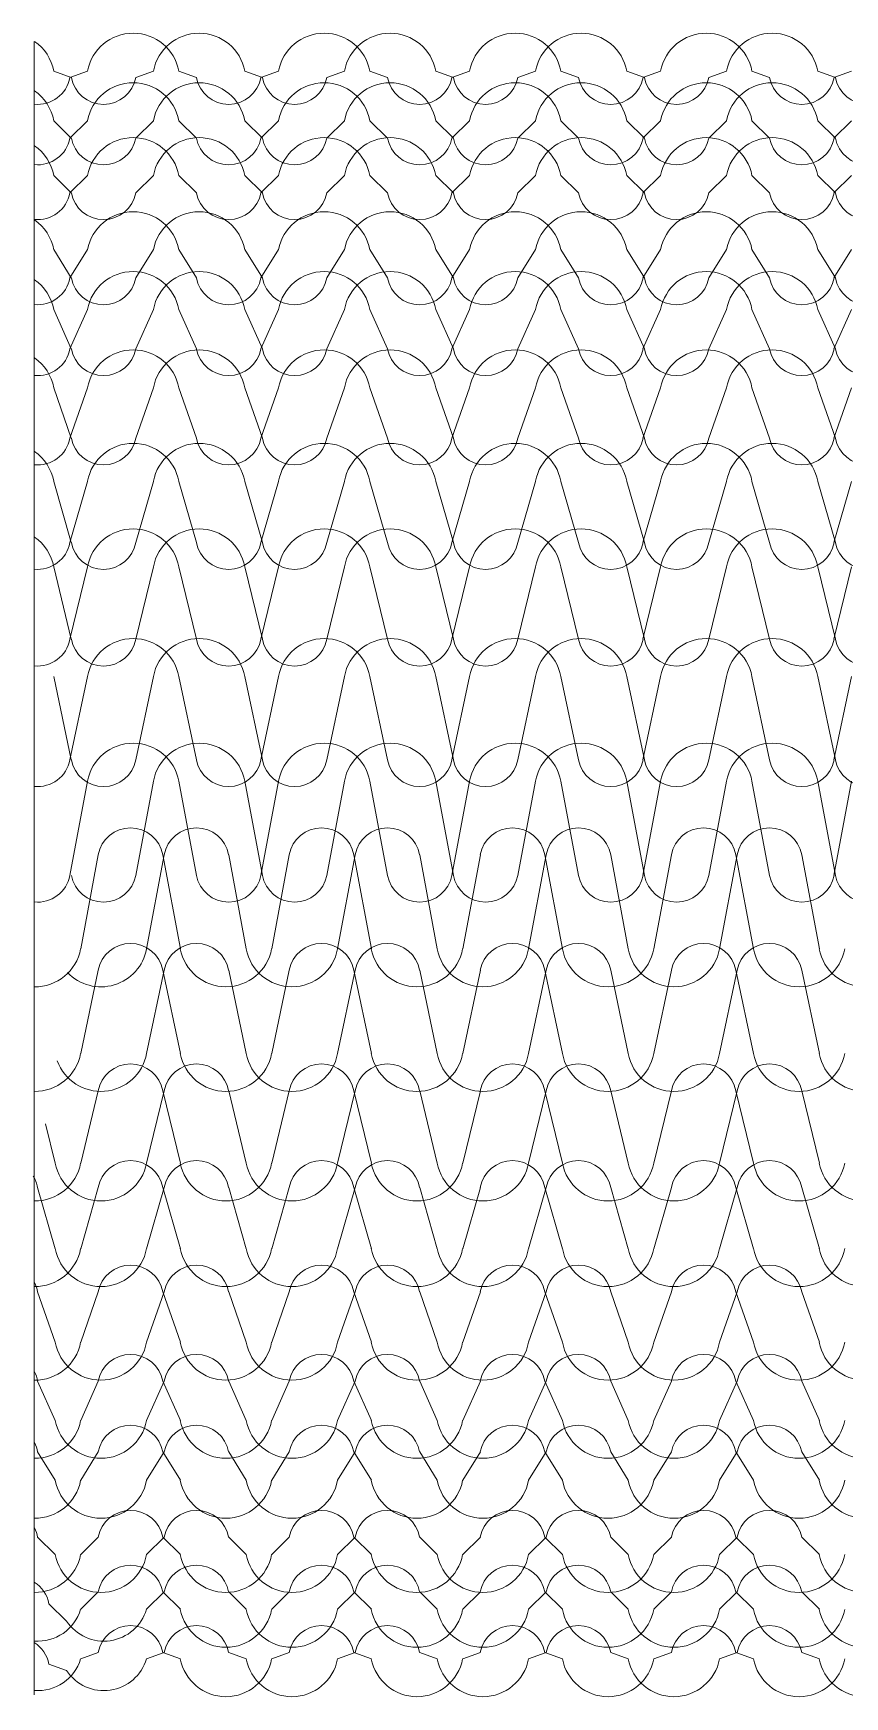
# Model space of a CAD drawing. Header units: millimetres. Extents: x 4267 to 8467, y 166 to 3136.
# Drawn here: x 7750 to 7825.5, y 990.8 to 1145.4 of the extents above; entities that cross this region are included whole.
import ezdxf

# ---------------------------------------------------------------- set-up
doc = ezdxf.new("R2010")
doc.units = ezdxf.units.MM

msp = doc.modelspace()

# ---------------------------------------------------------------- linework, layer by layer
at = {"lineweight": 5}
for p, q in [((7750.1, 1144.6), (7750.1, 990.97)), ((7751.91, 1141.83), (7753.54, 1141.24)), ((7755.05, 1141.83), (7753.41, 1141.24)), ((7761.17, 1141.83), (7759.54, 1141.24)), ((7763.54, 1141.83), (7765.18, 1141.24)), ((7769.67, 1141.83), (7771.3, 1141.24)), ((7772.81, 1141.83), (7771.17, 1141.24)), ((7778.93, 1141.83), (7777.3, 1141.24)), ((7781.3, 1141.83), (7782.94, 1141.24)), ((7787.43, 1141.83), (7789.06, 1141.24)), ((7790.57, 1141.83), (7788.93, 1141.24)), ((7796.7, 1141.83), (7795.06, 1141.24)), ((7799.06, 1141.83), (7800.7, 1141.24)), ((7805.19, 1141.83), (7806.83, 1141.24)), ((7808.33, 1141.83), (7806.69, 1141.24)), ((7814.46, 1141.83), (7812.82, 1141.24)), ((7816.82, 1141.83), (7818.46, 1141.24)), ((7822.95, 1141.83), (7824.59, 1141.24)), ((7826.09, 1141.83), (7824.45, 1141.24)), ((7751.91, 1137.23), (7753.54, 1135.62)), ((7755.05, 1137.23), (7753.41, 1135.62)), ((7761.17, 1137.23), (7759.54, 1135.62)), ((7763.54, 1137.23), (7765.18, 1135.62)), ((7769.67, 1137.23), (7771.3, 1135.62)), ((7772.81, 1137.23), (7771.17, 1135.62)), ((7778.93, 1137.23), (7777.3, 1135.62)), ((7781.3, 1137.23), (7782.94, 1135.62)), ((7787.43, 1137.23), (7789.06, 1135.62)), ((7790.57, 1137.23), (7788.93, 1135.62)), ((7796.7, 1137.23), (7795.06, 1135.62)), ((7799.06, 1137.23), (7800.7, 1135.62)), ((7805.19, 1137.23), (7806.83, 1135.62)), ((7808.33, 1137.23), (7806.69, 1135.62)), ((7814.46, 1137.23), (7812.82, 1135.62)), ((7816.82, 1137.23), (7818.46, 1135.62)), ((7822.95, 1137.23), (7824.59, 1135.62)), ((7826.09, 1137.23), (7824.45, 1135.62)), ((7751.91, 1132.14), (7753.54, 1130.53)), ((7755.05, 1132.14), (7753.41, 1130.53)), ((7761.17, 1132.14), (7759.54, 1130.53)), ((7763.54, 1132.14), (7765.18, 1130.53)), ((7769.67, 1132.14), (7771.3, 1130.53)), ((7772.81, 1132.14), (7771.17, 1130.53)), ((7778.93, 1132.14), (7777.3, 1130.53)), ((7781.3, 1132.14), (7782.94, 1130.53)), ((7787.43, 1132.14), (7789.06, 1130.53)), ((7790.57, 1132.14), (7788.93, 1130.53)), ((7796.7, 1132.14), (7795.06, 1130.53)), ((7799.06, 1132.14), (7800.7, 1130.53)), ((7805.19, 1132.14), (7806.83, 1130.53)), ((7808.33, 1132.14), (7806.69, 1130.53)), ((7814.46, 1132.14), (7812.82, 1130.53)), ((7816.82, 1132.14), (7818.46, 1130.53)), ((7822.95, 1132.14), (7824.59, 1130.53)), ((7826.09, 1132.14), (7824.45, 1130.53)), ((7751.91, 1125.25), (7753.54, 1122.62)), ((7755.05, 1125.25), (7753.41, 1122.62)), ((7761.17, 1125.25), (7759.54, 1122.62)), ((7763.54, 1125.25), (7765.18, 1122.62)), ((7769.67, 1125.25), (7771.3, 1122.62)), ((7772.81, 1125.25), (7771.17, 1122.62)), ((7778.93, 1125.25), (7777.3, 1122.62)), ((7781.3, 1125.25), (7782.94, 1122.62)), ((7787.43, 1125.25), (7789.06, 1122.62)), ((7790.57, 1125.25), (7788.93, 1122.62)), ((7796.7, 1125.25), (7795.06, 1122.62)), ((7799.06, 1125.25), (7800.7, 1122.62)), ((7805.19, 1125.25), (7806.83, 1122.62)), ((7808.33, 1125.25), (7806.69, 1122.62)), ((7814.46, 1125.25), (7812.82, 1122.62)), ((7816.82, 1125.25), (7818.46, 1122.62)), ((7822.95, 1125.25), (7824.59, 1122.62)), ((7826.09, 1125.25), (7824.45, 1122.62)), ((7751.91, 1119.68), (7753.54, 1116.03)), ((7755.05, 1119.68), (7753.41, 1116.03)), ((7761.17, 1119.68), (7759.54, 1116.03)), ((7763.54, 1119.68), (7765.18, 1116.03)), ((7769.67, 1119.68), (7771.3, 1116.03)), ((7772.81, 1119.68), (7771.17, 1116.03)), ((7778.93, 1119.68), (7777.3, 1116.03)), ((7781.3, 1119.68), (7782.94, 1116.03)), ((7787.43, 1119.68), (7789.06, 1116.03)), ((7790.57, 1119.68), (7788.93, 1116.03)), ((7796.7, 1119.68), (7795.06, 1116.03)), ((7799.06, 1119.68), (7800.7, 1116.03)), ((7805.19, 1119.68), (7806.83, 1116.03)), ((7808.33, 1119.68), (7806.69, 1116.03)), ((7814.46, 1119.68), (7812.82, 1116.03)), ((7816.82, 1119.68), (7818.46, 1116.03)), ((7822.95, 1119.68), (7824.59, 1116.03)), ((7826.09, 1119.68), (7824.45, 1116.03)), ((7751.91, 1112.41), (7753.54, 1107.74)), ((7755.05, 1112.41), (7753.41, 1107.74)), ((7761.17, 1112.41), (7759.54, 1107.74)), ((7763.54, 1112.41), (7765.18, 1107.74)), ((7769.67, 1112.41), (7771.3, 1107.74)), ((7772.81, 1112.41), (7771.17, 1107.74)), ((7778.93, 1112.41), (7777.3, 1107.74)), ((7781.3, 1112.41), (7782.94, 1107.74)), ((7787.43, 1112.41), (7789.06, 1107.74)), ((7790.57, 1112.41), (7788.93, 1107.74)), ((7796.7, 1112.41), (7795.06, 1107.74)), ((7799.06, 1112.41), (7800.7, 1107.74)), ((7805.19, 1112.41), (7806.83, 1107.74)), ((7808.33, 1112.41), (7806.69, 1107.74)), ((7814.46, 1112.41), (7812.82, 1107.74)), ((7816.82, 1112.41), (7818.46, 1107.74)), ((7822.95, 1112.41), (7824.59, 1107.74)), ((7826.09, 1112.41), (7824.45, 1107.74)), ((7751.91, 1103.72), (7753.54, 1098.03)), ((7755.05, 1103.72), (7753.41, 1098.03)), ((7761.17, 1103.72), (7759.54, 1098.03)), ((7763.54, 1103.72), (7765.18, 1098.03)), ((7769.67, 1103.72), (7771.3, 1098.03)), ((7772.81, 1103.72), (7771.17, 1098.03)), ((7778.93, 1103.72), (7777.3, 1098.03)), ((7781.3, 1103.72), (7782.94, 1098.03)), ((7787.43, 1103.72), (7789.06, 1098.03)), ((7790.57, 1103.72), (7788.93, 1098.03)), ((7796.7, 1103.72), (7795.06, 1098.03)), ((7799.06, 1103.72), (7800.7, 1098.03)), ((7805.19, 1103.72), (7806.83, 1098.03)), ((7808.33, 1103.72), (7806.69, 1098.03)), ((7814.46, 1103.72), (7812.82, 1098.03)), ((7816.82, 1103.72), (7818.46, 1098.03)), ((7822.95, 1103.72), (7824.59, 1098.03)), ((7826.09, 1103.72), (7824.45, 1098.03)), ((7751.91, 1095.77), (7753.54, 1089.05)), ((7755.05, 1095.77), (7753.41, 1089.05)), ((7761.17, 1095.77), (7759.54, 1089.05)), ((7763.54, 1095.77), (7765.18, 1089.05)), ((7769.67, 1095.77), (7771.3, 1089.05)), ((7772.81, 1095.77), (7771.17, 1089.05)), ((7778.93, 1095.77), (7777.3, 1089.05)), ((7781.3, 1095.77), (7782.94, 1089.05)), ((7787.43, 1095.77), (7789.06, 1089.05)), ((7790.57, 1095.77), (7788.93, 1089.05)), ((7796.7, 1095.77), (7795.06, 1089.05)), ((7799.06, 1095.77), (7800.7, 1089.05)), ((7805.19, 1095.77), (7806.83, 1089.05)), ((7808.33, 1095.77), (7806.69, 1089.05)), ((7814.46, 1095.77), (7812.82, 1089.05)), ((7816.82, 1095.77), (7818.46, 1089.05)), ((7822.95, 1095.77), (7824.59, 1089.05)), ((7826.09, 1095.77), (7824.45, 1089.05)), ((7751.91, 1085.59), (7753.54, 1077.85)), ((7755.05, 1085.59), (7753.41, 1077.85)), ((7761.17, 1085.59), (7759.54, 1077.85)), ((7763.54, 1085.59), (7765.18, 1077.85)), ((7769.67, 1085.59), (7771.3, 1077.85)), ((7772.81, 1085.59), (7771.17, 1077.85)), ((7778.93, 1085.59), (7777.3, 1077.85)), ((7781.3, 1085.59), (7782.94, 1077.85)), ((7787.43, 1085.59), (7789.06, 1077.85)), ((7790.57, 1085.59), (7788.93, 1077.85)), ((7796.7, 1085.59), (7795.06, 1077.85)), ((7799.06, 1085.59), (7800.7, 1077.85)), ((7805.19, 1085.59), (7806.83, 1077.85)), ((7808.33, 1085.59), (7806.69, 1077.85)), ((7814.46, 1085.59), (7812.82, 1077.85)), ((7816.82, 1085.59), (7818.46, 1077.85)), ((7822.95, 1085.59), (7824.59, 1077.85)), ((7826.09, 1085.59), (7824.45, 1077.85)), ((7755.05, 1075.86), (7753.41, 1067.11)), ((7761.17, 1075.86), (7759.54, 1067.11)), ((7763.54, 1075.86), (7765.18, 1067.11)), ((7769.67, 1075.86), (7771.3, 1067.11)), ((7772.81, 1075.86), (7771.17, 1067.11)), ((7778.93, 1075.86), (7777.3, 1067.11)), ((7781.3, 1075.86), (7782.94, 1067.11)), ((7787.43, 1075.86), (7789.06, 1067.11)), ((7790.57, 1075.86), (7788.93, 1067.11)), ((7796.7, 1075.86), (7795.06, 1067.11)), ((7799.06, 1075.86), (7800.7, 1067.11)), ((7805.19, 1075.86), (7806.83, 1067.11)), ((7808.33, 1075.86), (7806.69, 1067.11)), ((7814.46, 1075.86), (7812.82, 1067.11)), ((7816.82, 1075.86), (7818.46, 1067.11)), ((7822.95, 1075.86), (7824.59, 1067.11)), ((7826.09, 1075.86), (7824.45, 1067.11)), ((7754.41, 1060.28), (7756.04, 1069.03)), ((7760.54, 1060.28), (7762.17, 1069.03)), ((7763.68, 1060.28), (7762.04, 1069.03)), ((7769.8, 1060.28), (7768.17, 1069.03)), ((7772.17, 1060.28), (7773.81, 1069.03)), ((7778.3, 1060.28), (7779.93, 1069.03)), ((7781.44, 1060.28), (7779.8, 1069.03)), ((7787.56, 1060.28), (7785.93, 1069.03)), ((7789.93, 1060.28), (7791.57, 1069.03)), ((7796.06, 1060.28), (7797.69, 1069.03)), ((7799.2, 1060.28), (7797.56, 1069.03)), ((7805.33, 1060.28), (7803.69, 1069.03)), ((7807.69, 1060.28), (7809.33, 1069.03)), ((7813.82, 1060.28), (7815.46, 1069.03)), ((7816.96, 1060.28), (7815.32, 1069.03)), ((7823.09, 1060.28), (7821.45, 1069.03)), ((7754.41, 1050.55), (7756.04, 1058.29)), ((7760.54, 1050.55), (7762.17, 1058.29)), ((7763.68, 1050.55), (7762.04, 1058.29)), ((7769.8, 1050.55), (7768.17, 1058.29)), ((7772.17, 1050.55), (7773.81, 1058.29)), ((7778.3, 1050.55), (7779.93, 1058.29)), ((7781.44, 1050.55), (7779.8, 1058.29)), ((7787.56, 1050.55), (7785.93, 1058.29)), ((7789.93, 1050.55), (7791.57, 1058.29)), ((7796.06, 1050.55), (7797.69, 1058.29)), ((7799.2, 1050.55), (7797.56, 1058.29)), ((7805.33, 1050.55), (7803.69, 1058.29)), ((7807.69, 1050.55), (7809.33, 1058.29)), ((7813.82, 1050.55), (7815.46, 1058.29)), ((7816.96, 1050.55), (7815.32, 1058.29)), ((7823.09, 1050.55), (7821.45, 1058.29)), ((7754.41, 1040.37), (7756.04, 1047.09)), ((7760.54, 1040.37), (7762.17, 1047.09)), ((7763.68, 1040.37), (7762.04, 1047.09)), ((7769.8, 1040.37), (7768.17, 1047.09)), ((7772.17, 1040.37), (7773.81, 1047.09)), ((7778.3, 1040.37), (7779.93, 1047.09)), ((7781.44, 1040.37), (7779.8, 1047.09)), ((7787.56, 1040.37), (7785.93, 1047.09)), ((7789.93, 1040.37), (7791.57, 1047.09)), ((7796.06, 1040.37), (7797.69, 1047.09)), ((7799.2, 1040.37), (7797.56, 1047.09)), ((7805.33, 1040.37), (7803.69, 1047.09)), ((7807.69, 1040.37), (7809.33, 1047.09)), ((7813.82, 1040.37), (7815.46, 1047.09)), ((7816.96, 1040.37), (7815.32, 1047.09)), ((7823.09, 1040.37), (7821.45, 1047.09)), ((7752.04, 1040.37), (7751.15, 1044.02)), ((7752.04, 1032.42), (7750.41, 1038.11)), ((7754.41, 1032.42), (7756.04, 1038.11)), ((7760.54, 1032.42), (7762.17, 1038.11)), ((7763.68, 1032.42), (7762.04, 1038.11)), ((7769.8, 1032.42), (7768.17, 1038.11)), ((7772.17, 1032.42), (7773.81, 1038.11)), ((7778.3, 1032.42), (7779.93, 1038.11)), ((7781.44, 1032.42), (7779.8, 1038.11)), ((7787.56, 1032.42), (7785.93, 1038.11)), ((7789.93, 1032.42), (7791.57, 1038.11)), ((7796.06, 1032.42), (7797.69, 1038.11)), ((7799.2, 1032.42), (7797.56, 1038.11)), ((7805.33, 1032.42), (7803.69, 1038.11)), ((7807.69, 1032.42), (7809.33, 1038.11)), ((7813.82, 1032.42), (7815.46, 1038.11)), ((7816.96, 1032.42), (7815.32, 1038.11)), ((7823.09, 1032.42), (7821.45, 1038.11)), ((7752.04, 1023.73), (7750.41, 1028.4)), ((7754.41, 1023.73), (7756.04, 1028.4)), ((7760.54, 1023.73), (7762.17, 1028.4)), ((7763.68, 1023.73), (7762.04, 1028.4)), ((7769.8, 1023.73), (7768.17, 1028.4)), ((7772.17, 1023.73), (7773.81, 1028.4)), ((7778.3, 1023.73), (7779.93, 1028.4)), ((7781.44, 1023.73), (7779.8, 1028.4)), ((7787.56, 1023.73), (7785.93, 1028.4)), ((7789.93, 1023.73), (7791.57, 1028.4)), ((7796.06, 1023.73), (7797.69, 1028.4)), ((7799.2, 1023.73), (7797.56, 1028.4)), ((7805.33, 1023.73), (7803.69, 1028.4)), ((7807.69, 1023.73), (7809.33, 1028.4)), ((7813.82, 1023.73), (7815.46, 1028.4)), ((7816.96, 1023.73), (7815.32, 1028.4)), ((7823.09, 1023.73), (7821.45, 1028.4)), ((7752.04, 1016.46), (7750.41, 1020.11)), ((7754.41, 1016.46), (7756.04, 1020.11)), ((7760.54, 1016.46), (7762.17, 1020.11)), ((7763.68, 1016.46), (7762.04, 1020.11)), ((7769.8, 1016.46), (7768.17, 1020.11)), ((7772.17, 1016.46), (7773.81, 1020.11)), ((7778.3, 1016.46), (7779.93, 1020.11)), ((7781.44, 1016.46), (7779.8, 1020.11)), ((7787.56, 1016.46), (7785.93, 1020.11)), ((7789.93, 1016.46), (7791.57, 1020.11)), ((7796.06, 1016.46), (7797.69, 1020.11)), ((7799.2, 1016.46), (7797.56, 1020.11)), ((7805.33, 1016.46), (7803.69, 1020.11)), ((7807.69, 1016.46), (7809.33, 1020.11)), ((7813.82, 1016.46), (7815.46, 1020.11)), ((7816.96, 1016.46), (7815.32, 1020.11)), ((7823.09, 1016.46), (7821.45, 1020.11)), ((7752.04, 1010.9), (7750.41, 1013.53)), ((7754.41, 1010.9), (7756.04, 1013.53)), ((7760.54, 1010.9), (7762.17, 1013.53)), ((7763.68, 1010.9), (7762.04, 1013.53)), ((7769.8, 1010.9), (7768.17, 1013.53)), ((7772.17, 1010.9), (7773.81, 1013.53)), ((7778.3, 1010.9), (7779.93, 1013.53)), ((7781.44, 1010.9), (7779.8, 1013.53)), ((7787.56, 1010.9), (7785.93, 1013.53)), ((7789.93, 1010.9), (7791.57, 1013.53)), ((7796.06, 1010.9), (7797.69, 1013.53)), ((7799.2, 1010.9), (7797.56, 1013.53)), ((7805.33, 1010.9), (7803.69, 1013.53)), ((7807.69, 1010.9), (7809.33, 1013.53)), ((7813.82, 1010.9), (7815.46, 1013.53)), ((7816.96, 1010.9), (7815.32, 1013.53)), ((7823.09, 1010.9), (7821.45, 1013.53)), ((7752.04, 1004.01), (7750.41, 1005.61)), ((7754.41, 1004.01), (7756.04, 1005.61)), ((7760.54, 1004.01), (7762.17, 1005.61)), ((7763.68, 1004.01), (7762.04, 1005.61)), ((7769.8, 1004.01), (7768.17, 1005.61)), ((7772.17, 1004.01), (7773.81, 1005.61)), ((7778.3, 1004.01), (7779.93, 1005.61)), ((7781.44, 1004.01), (7779.8, 1005.61)), ((7787.56, 1004.01), (7785.93, 1005.61)), ((7789.93, 1004.01), (7791.57, 1005.61)), ((7796.06, 1004.01), (7797.69, 1005.61)), ((7799.2, 1004.01), (7797.56, 1005.61)), ((7805.33, 1004.01), (7803.69, 1005.61)), ((7807.69, 1004.01), (7809.33, 1005.61)), ((7813.82, 1004.01), (7815.46, 1005.61)), ((7816.96, 1004.01), (7815.32, 1005.61)), ((7823.09, 1004.01), (7821.45, 1005.61)), ((7754.41, 998.91), (7756.04, 1000.52)), ((7760.54, 998.91), (7762.17, 1000.52)), ((7763.68, 998.91), (7762.04, 1000.52)), ((7769.8, 998.91), (7768.17, 1000.52)), ((7772.17, 998.91), (7773.81, 1000.52)), ((7778.3, 998.91), (7779.93, 1000.52)), ((7781.44, 998.91), (7779.8, 1000.52)), ((7787.56, 998.91), (7785.93, 1000.52)), ((7789.93, 998.91), (7791.57, 1000.52)), ((7796.06, 998.91), (7797.69, 1000.52)), ((7799.2, 998.91), (7797.56, 1000.52)), ((7805.33, 998.91), (7803.69, 1000.52)), ((7807.69, 998.91), (7809.33, 1000.52)), ((7813.82, 998.91), (7815.46, 1000.52)), ((7816.96, 998.91), (7815.32, 1000.52)), ((7823.09, 998.91), (7821.45, 1000.52)), ((7753.1, 997.81), (7751.46, 999.42)), ((7754.41, 994.31), (7756.04, 994.9)), ((7760.54, 994.31), (7762.17, 994.9)), ((7763.68, 994.31), (7762.04, 994.9)), ((7769.8, 994.31), (7768.17, 994.9)), ((7772.17, 994.31), (7773.81, 994.9)), ((7778.3, 994.31), (7779.93, 994.9)), ((7781.44, 994.31), (7779.8, 994.9)), ((7787.56, 994.31), (7785.93, 994.9)), ((7789.93, 994.31), (7791.57, 994.9)), ((7796.06, 994.31), (7797.69, 994.9)), ((7799.2, 994.31), (7797.56, 994.9)), ((7805.33, 994.31), (7803.69, 994.9)), ((7807.69, 994.31), (7809.33, 994.9)), ((7813.82, 994.31), (7815.46, 994.9)), ((7816.96, 994.31), (7815.32, 994.9)), ((7823.09, 994.31), (7821.45, 994.9)), ((7753.1, 993.21), (7751.46, 993.8))]:
    msp.add_line(p, q, dxfattribs=at)
for centre, radius, start, end in [((7747.66, 1141.04), 4.32, 10.5854, 55.597), ((7759.29, 1141.04), 4.32, 10.5854, 169.4146), ((7765.42, 1141.04), 4.32, 10.5854, 169.4146), ((7777.05, 1141.04), 4.32, 10.5854, 169.4146), ((7783.18, 1141.04), 4.32, 10.5854, 169.4146), ((7794.81, 1141.04), 4.32, 10.5854, 169.4146), ((7800.94, 1141.04), 4.32, 10.5854, 169.4146), ((7812.58, 1141.04), 4.32, 10.5854, 169.4146), ((7818.7, 1141.04), 4.32, 10.5854, 169.4146), ((7750.41, 1141.8), 3.05, 264.126, 349.4146), ((7756.54, 1141.8), 3.05, 190.5854, 349.4146), ((7759.29, 1136.44), 4.32, 10.5854, 169.4146), ((7765.42, 1136.44), 4.32, 10.5854, 169.4146), ((7768.17, 1141.8), 3.05, 190.5854, 349.4146), ((7774.3, 1141.8), 3.05, 190.5854, 349.4146), ((7777.05, 1136.44), 4.32, 10.5854, 169.4146), ((7783.18, 1136.44), 4.32, 10.5854, 169.4146), ((7785.93, 1141.8), 3.05, 190.5854, 349.4146), ((7792.06, 1141.8), 3.05, 190.5854, 349.4146), ((7794.81, 1136.44), 4.32, 10.5854, 169.4146), ((7800.94, 1136.44), 4.32, 10.5854, 169.4146), ((7803.7, 1141.8), 3.05, 190.5854, 349.4146), ((7809.82, 1141.8), 3.05, 190.5854, 349.4146), ((7812.58, 1136.44), 4.32, 10.5854, 169.4146), ((7818.7, 1136.44), 4.32, 10.5854, 169.4146), ((7821.46, 1141.8), 3.05, 190.5854, 349.4146), ((7827.58, 1141.8), 3.05, 190.5854, 349.4146), ((7747.66, 1136.44), 4.32, 10.5854, 55.597), ((7750.41, 1136.18), 3.05, 264.126, 349.4146), ((7747.66, 1131.34), 4.32, 10.5854, 55.597), ((7756.54, 1136.18), 3.05, 190.5854, 349.4146), ((7759.29, 1131.34), 4.32, 10.5854, 169.4146), ((7765.42, 1131.34), 4.32, 10.5854, 169.4146), ((7768.17, 1136.18), 3.05, 190.5854, 349.4146), ((7774.3, 1136.18), 3.05, 190.5854, 349.4146), ((7777.05, 1131.34), 4.32, 10.5854, 169.4146), ((7783.18, 1131.34), 4.32, 10.5854, 169.4146), ((7785.93, 1136.18), 3.05, 190.5854, 349.4146), ((7792.06, 1136.18), 3.05, 190.5854, 349.4146), ((7794.81, 1131.34), 4.32, 10.5854, 169.4146), ((7800.94, 1131.34), 4.32, 10.5854, 169.4146), ((7803.7, 1136.18), 3.05, 190.5854, 349.4146), ((7809.82, 1136.18), 3.05, 190.5854, 349.4146), ((7812.58, 1131.34), 4.32, 10.5854, 169.4146), ((7818.7, 1131.34), 4.32, 10.5854, 169.4146), ((7821.46, 1136.18), 3.05, 190.5854, 349.4146), ((7827.58, 1136.18), 3.05, 190.5854, 349.4146), ((7750.41, 1131.09), 3.05, 264.126, 349.4146), ((7756.54, 1131.09), 3.05, 190.5854, 349.4146), ((7768.17, 1131.09), 3.05, 190.5854, 349.4146), ((7774.3, 1131.09), 3.05, 190.5854, 349.4146), ((7785.93, 1131.09), 3.05, 190.5854, 349.4146), ((7792.06, 1131.09), 3.05, 190.5854, 349.4146), ((7803.7, 1131.09), 3.05, 190.5854, 349.4146), ((7809.82, 1131.09), 3.05, 190.5854, 349.4146), ((7821.46, 1131.09), 3.05, 190.5854, 349.4146), ((7827.58, 1131.09), 3.05, 190.5854, 349.4146), ((7759.29, 1124.45), 4.32, 10.5854, 169.4146), ((7765.42, 1124.45), 4.32, 10.5854, 169.4146), ((7777.05, 1124.45), 4.32, 10.5854, 169.4146), ((7783.18, 1124.45), 4.32, 10.5854, 169.4146), ((7794.81, 1124.45), 4.32, 10.5854, 169.4146), ((7800.94, 1124.45), 4.32, 10.5854, 169.4146), ((7812.58, 1124.45), 4.32, 10.5854, 169.4146), ((7818.7, 1124.45), 4.32, 10.5854, 169.4146), ((7747.66, 1124.45), 4.32, 10.5854, 55.597), ((7750.41, 1123.18), 3.05, 264.126, 349.4146), ((7747.66, 1118.89), 4.32, 10.5854, 55.597), ((7756.54, 1123.18), 3.05, 190.5854, 349.4146), ((7759.29, 1118.89), 4.32, 10.5854, 169.4146), ((7765.42, 1118.89), 4.32, 10.5854, 169.4146), ((7768.17, 1123.18), 3.05, 190.5854, 349.4146), ((7774.3, 1123.18), 3.05, 190.5854, 349.4146), ((7777.05, 1118.89), 4.32, 10.5854, 169.4146), ((7783.18, 1118.89), 4.32, 10.5854, 169.4146), ((7785.93, 1123.18), 3.05, 190.5854, 349.4146), ((7792.06, 1123.18), 3.05, 190.5854, 349.4146), ((7794.81, 1118.89), 4.32, 10.5854, 169.4146), ((7800.94, 1118.89), 4.32, 10.5854, 169.4146), ((7803.7, 1123.18), 3.05, 190.5854, 349.4146), ((7809.82, 1123.18), 3.05, 190.5854, 349.4146), ((7812.58, 1118.89), 4.32, 10.5854, 169.4146), ((7818.7, 1118.89), 4.32, 10.5854, 169.4146), ((7821.46, 1123.18), 3.05, 190.5854, 349.4146), ((7827.58, 1123.18), 3.05, 190.5854, 349.4146), ((7750.41, 1116.59), 3.05, 264.126, 349.4146), ((7756.54, 1116.59), 3.05, 190.5854, 349.4146), ((7768.17, 1116.59), 3.05, 190.5854, 349.4146), ((7774.3, 1116.59), 3.05, 190.5854, 349.4146), ((7785.93, 1116.59), 3.05, 190.5854, 349.4146), ((7792.06, 1116.59), 3.05, 190.5854, 349.4146), ((7803.7, 1116.59), 3.05, 190.5854, 349.4146), ((7809.82, 1116.59), 3.05, 190.5854, 349.4146), ((7821.46, 1116.59), 3.05, 190.5854, 349.4146), ((7827.58, 1116.59), 3.05, 190.5854, 349.4146), ((7747.66, 1111.62), 4.32, 10.5854, 55.597), ((7759.29, 1111.62), 4.32, 10.5854, 169.4146), ((7765.42, 1111.62), 4.32, 10.5854, 169.4146), ((7777.05, 1111.62), 4.32, 10.5854, 169.4146), ((7783.18, 1111.62), 4.32, 10.5854, 169.4146), ((7794.81, 1111.62), 4.32, 10.5854, 169.4146), ((7800.94, 1111.62), 4.32, 10.5854, 169.4146), ((7812.58, 1111.62), 4.32, 10.5854, 169.4146), ((7818.7, 1111.62), 4.32, 10.5854, 169.4146), ((7750.41, 1108.3), 3.05, 264.126, 349.4146), ((7756.54, 1108.3), 3.05, 190.5854, 349.4146), ((7759.29, 1102.93), 4.32, 10.5854, 169.4146), ((7765.42, 1102.93), 4.32, 10.5854, 169.4146), ((7768.17, 1108.3), 3.05, 190.5854, 349.4146), ((7774.3, 1108.3), 3.05, 190.5854, 349.4146), ((7777.05, 1102.93), 4.32, 10.5854, 169.4146), ((7783.18, 1102.93), 4.32, 10.5854, 169.4146), ((7785.93, 1108.3), 3.05, 190.5854, 349.4146), ((7792.06, 1108.3), 3.05, 190.5854, 349.4146), ((7794.81, 1102.93), 4.32, 10.5854, 169.4146), ((7800.94, 1102.93), 4.32, 10.5854, 169.4146), ((7803.7, 1108.3), 3.05, 190.5854, 349.4146), ((7809.82, 1108.3), 3.05, 190.5854, 349.4146), ((7812.58, 1102.93), 4.32, 10.5854, 169.4146), ((7818.7, 1102.93), 4.32, 10.5854, 169.4146), ((7821.46, 1108.3), 3.05, 190.5854, 349.4146), ((7827.58, 1108.3), 3.05, 190.5854, 349.4146), ((7747.66, 1102.93), 4.32, 10.5854, 55.597), ((7759.29, 1094.98), 4.32, 10.5854, 169.4146), ((7765.42, 1094.98), 4.32, 10.5854, 169.4146), ((7777.05, 1094.98), 4.32, 10.5854, 169.4146), ((7783.18, 1094.98), 4.32, 10.5854, 169.4146), ((7794.81, 1094.98), 4.32, 10.5854, 169.4146), ((7800.94, 1094.98), 4.32, 10.5854, 169.4146), ((7812.58, 1094.98), 4.32, 10.5854, 169.4146), ((7818.7, 1094.98), 4.32, 10.5854, 169.4146), ((7747.66, 1094.98), 4.32, 10.5854, 55.597), ((7750.41, 1098.59), 3.05, 264.126, 349.4146), ((7756.54, 1098.59), 3.05, 190.5854, 349.4146), ((7768.17, 1098.59), 3.05, 190.5854, 349.4146), ((7774.3, 1098.59), 3.05, 190.5854, 349.4146), ((7785.93, 1098.59), 3.05, 190.5854, 349.4146), ((7792.06, 1098.59), 3.05, 190.5854, 349.4146), ((7803.7, 1098.59), 3.05, 190.5854, 349.4146), ((7809.82, 1098.59), 3.05, 190.5854, 349.4146), ((7821.46, 1098.59), 3.05, 190.5854, 349.4146), ((7827.58, 1098.59), 3.05, 190.5854, 349.4146), ((7750.41, 1089.61), 3.05, 264.126, 349.4146), ((7756.54, 1089.61), 3.05, 190.5854, 349.4146), ((7759.29, 1084.79), 4.32, 10.5854, 169.4146), ((7765.42, 1084.79), 4.32, 10.5854, 169.4146), ((7768.17, 1089.61), 3.05, 190.5854, 349.4146), ((7774.3, 1089.61), 3.05, 190.5854, 349.4146), ((7777.05, 1084.79), 4.32, 10.5854, 169.4146), ((7783.18, 1084.79), 4.32, 10.5854, 169.4146), ((7785.93, 1089.61), 3.05, 190.5854, 349.4146), ((7792.06, 1089.61), 3.05, 190.5854, 349.4146), ((7794.81, 1084.79), 4.32, 10.5854, 169.4146), ((7800.94, 1084.79), 4.32, 10.5854, 169.4146), ((7803.7, 1089.61), 3.05, 190.5854, 349.4146), ((7809.82, 1089.61), 3.05, 190.5854, 349.4146), ((7812.58, 1084.79), 4.32, 10.5854, 169.4146), ((7818.7, 1084.79), 4.32, 10.5854, 169.4146), ((7821.46, 1089.61), 3.05, 190.5854, 349.4146), ((7827.58, 1089.61), 3.05, 190.5854, 349.4146), ((7759.29, 1075.07), 4.32, 10.5854, 169.4146), ((7765.42, 1075.07), 4.32, 10.5854, 169.4146), ((7777.05, 1075.07), 4.32, 10.5854, 169.4146), ((7783.18, 1075.07), 4.32, 10.5854, 169.4146), ((7794.81, 1075.07), 4.32, 10.5854, 169.4146), ((7800.94, 1075.07), 4.32, 10.5854, 169.4146), ((7812.58, 1075.07), 4.32, 10.5854, 169.4146), ((7818.7, 1075.07), 4.32, 10.5854, 169.4146), ((7750.41, 1078.41), 3.05, 264.126, 349.4146), ((7756.54, 1078.41), 3.05, 190.5854, 349.4146), ((7768.17, 1078.41), 3.05, 190.5854, 349.4146), ((7774.3, 1078.41), 3.05, 190.5854, 349.4146), ((7785.93, 1078.41), 3.05, 190.5854, 349.4146), ((7792.06, 1078.41), 3.05, 190.5854, 349.4146), ((7803.7, 1078.41), 3.05, 190.5854, 349.4146), ((7809.82, 1078.41), 3.05, 190.5854, 349.4146), ((7821.46, 1078.41), 3.05, 190.5854, 349.4146), ((7827.58, 1078.41), 3.05, 190.5854, 349.4146), ((7759.04, 1068.47), 3.05, 10.5854, 169.4146), ((7765.17, 1068.47), 3.05, 10.5854, 169.4146), ((7776.8, 1068.47), 3.05, 10.5854, 169.4146), ((7782.93, 1068.47), 3.05, 10.5854, 169.4146), ((7794.56, 1068.47), 3.05, 10.5854, 169.4146), ((7800.69, 1068.47), 3.05, 10.5854, 169.4146), ((7812.33, 1068.47), 3.05, 10.5854, 169.4146), ((7818.45, 1068.47), 3.05, 10.5854, 169.4146), ((7750.41, 1067.67), 3.05, 264.126, 349.4146), ((7756.54, 1067.67), 3.05, 190.5854, 349.4146), ((7768.17, 1067.67), 3.05, 190.5854, 349.4146), ((7774.3, 1067.67), 3.05, 190.5854, 349.4146), ((7785.93, 1067.67), 3.05, 190.5854, 349.4146), ((7792.06, 1067.67), 3.05, 190.5854, 349.4146), ((7803.7, 1067.67), 3.05, 190.5854, 349.4146), ((7809.82, 1067.67), 3.05, 190.5854, 349.4146), ((7821.46, 1067.67), 3.05, 190.5854, 349.4146), ((7827.58, 1067.67), 3.05, 190.5854, 349.4146), ((7759.04, 1057.73), 3.05, 10.5854, 169.4146), ((7765.17, 1057.73), 3.05, 10.5854, 169.4146), ((7776.8, 1057.73), 3.05, 10.5854, 169.4146), ((7782.93, 1057.73), 3.05, 10.5854, 169.4146), ((7794.56, 1057.73), 3.05, 10.5854, 169.4146), ((7800.69, 1057.73), 3.05, 10.5854, 169.4146), ((7812.33, 1057.73), 3.05, 10.5854, 169.4146), ((7818.45, 1057.73), 3.05, 10.5854, 169.4146), ((7750.16, 1061.07), 4.32, 269.177, 349.4146), ((7756.29, 1061.07), 4.32, 224.0259, 349.4146), ((7767.92, 1061.07), 4.32, 190.5854, 349.4146), ((7774.05, 1061.07), 4.32, 190.5854, 349.4146), ((7785.68, 1061.07), 4.32, 190.5854, 349.4146), ((7791.81, 1061.07), 4.32, 190.5854, 349.4146), ((7803.45, 1061.07), 4.32, 190.5854, 349.4146), ((7809.57, 1061.07), 4.32, 190.5854, 349.4146), ((7821.21, 1061.07), 4.32, 190.5854, 349.4146), ((7827.33, 1061.07), 4.32, 190.5854, 349.4146), ((7750.16, 1051.35), 4.32, 269.177, 349.4146), ((7756.29, 1051.35), 4.32, 199.8379, 349.4146), ((7759.04, 1046.53), 3.05, 10.5854, 169.4146), ((7765.17, 1046.53), 3.05, 10.5854, 169.4146), ((7767.92, 1051.35), 4.32, 190.5854, 349.4146), ((7774.05, 1051.35), 4.32, 190.5854, 349.4146), ((7776.8, 1046.53), 3.05, 10.5854, 169.4146), ((7782.93, 1046.53), 3.05, 10.5854, 169.4146), ((7785.68, 1051.35), 4.32, 190.5854, 349.4146), ((7791.81, 1051.35), 4.32, 190.5854, 349.4146), ((7794.56, 1046.53), 3.05, 10.5854, 169.4146), ((7800.69, 1046.53), 3.05, 10.5854, 169.4146), ((7803.45, 1051.35), 4.32, 190.5854, 349.4146), ((7809.57, 1051.35), 4.32, 190.5854, 349.4146), ((7812.33, 1046.53), 3.05, 10.5854, 169.4146), ((7818.45, 1046.53), 3.05, 10.5854, 169.4146), ((7821.21, 1051.35), 4.32, 190.5854, 349.4146), ((7827.33, 1051.35), 4.32, 190.5854, 349.4146), ((7750.16, 1041.17), 4.32, 269.177, 349.4146), ((7756.29, 1041.17), 4.32, 190.5854, 349.4146), ((7759.04, 1037.55), 3.05, 10.5854, 169.4146), ((7765.17, 1037.55), 3.05, 10.5854, 169.4146), ((7767.92, 1041.17), 4.32, 190.5854, 349.4146), ((7774.05, 1041.17), 4.32, 190.5854, 349.4146), ((7776.8, 1037.55), 3.05, 10.5854, 169.4146), ((7782.93, 1037.55), 3.05, 10.5854, 169.4146), ((7785.68, 1041.17), 4.32, 190.5854, 349.4146), ((7791.81, 1041.17), 4.32, 190.5854, 349.4146), ((7794.56, 1037.55), 3.05, 10.5854, 169.4146), ((7800.69, 1037.55), 3.05, 10.5854, 169.4146), ((7803.45, 1041.17), 4.32, 190.5854, 349.4146), ((7809.57, 1041.17), 4.32, 190.5854, 349.4146), ((7812.33, 1037.55), 3.05, 10.5854, 169.4146), ((7818.45, 1037.55), 3.05, 10.5854, 169.4146), ((7821.21, 1041.17), 4.32, 190.5854, 349.4146), ((7827.33, 1041.17), 4.32, 190.5854, 349.4146), ((7747.41, 1037.55), 3.05, 10.5854, 31.835), ((7750.16, 1033.22), 4.32, 269.177, 349.4146), ((7756.29, 1033.22), 4.32, 190.5854, 349.4146), ((7767.92, 1033.22), 4.32, 190.5854, 349.4146), ((7774.05, 1033.22), 4.32, 190.5854, 349.4146), ((7785.68, 1033.22), 4.32, 190.5854, 349.4146), ((7791.81, 1033.22), 4.32, 190.5854, 349.4146), ((7803.45, 1033.22), 4.32, 190.5854, 349.4146), ((7809.57, 1033.22), 4.32, 190.5854, 349.4146), ((7821.21, 1033.22), 4.32, 190.5854, 349.4146), ((7827.33, 1033.22), 4.32, 190.5854, 349.4146), ((7759.04, 1027.84), 3.05, 10.5854, 169.4146), ((7765.17, 1027.84), 3.05, 10.5854, 169.4146), ((7776.8, 1027.84), 3.05, 10.5854, 169.4146), ((7782.93, 1027.84), 3.05, 10.5854, 169.4146), ((7794.56, 1027.84), 3.05, 10.5854, 169.4146), ((7800.69, 1027.84), 3.05, 10.5854, 169.4146), ((7812.33, 1027.84), 3.05, 10.5854, 169.4146), ((7818.45, 1027.84), 3.05, 10.5854, 169.4146), ((7747.41, 1027.84), 3.05, 10.5854, 28.0625), ((7750.16, 1024.52), 4.32, 269.177, 349.4146), ((7756.29, 1024.52), 4.32, 190.5854, 349.4146), ((7767.92, 1024.52), 4.32, 190.5854, 349.4146), ((7774.05, 1024.52), 4.32, 190.5854, 349.4146), ((7785.68, 1024.52), 4.32, 190.5854, 349.4146), ((7791.81, 1024.52), 4.32, 190.5854, 349.4146), ((7803.45, 1024.52), 4.32, 190.5854, 349.4146), ((7809.57, 1024.52), 4.32, 190.5854, 349.4146), ((7821.21, 1024.52), 4.32, 190.5854, 349.4146), ((7827.33, 1024.52), 4.32, 190.5854, 349.4146), ((7759.04, 1019.55), 3.05, 10.5854, 169.4146), ((7765.17, 1019.55), 3.05, 10.5854, 169.4146), ((7776.8, 1019.55), 3.05, 10.5854, 169.4146), ((7782.93, 1019.55), 3.05, 10.5854, 169.4146), ((7794.56, 1019.55), 3.05, 10.5854, 169.4146), ((7800.69, 1019.55), 3.05, 10.5854, 169.4146), ((7812.33, 1019.55), 3.05, 10.5854, 169.4146), ((7818.45, 1019.55), 3.05, 10.5854, 169.4146), ((7747.41, 1019.55), 3.05, 10.5854, 28.0625), ((7750.16, 1017.26), 4.32, 269.177, 349.4146), ((7756.29, 1017.26), 4.32, 190.5854, 349.4146), ((7759.04, 1012.97), 3.05, 10.5854, 169.4146), ((7765.17, 1012.97), 3.05, 10.5854, 169.4146), ((7767.92, 1017.26), 4.32, 190.5854, 349.4146), ((7774.05, 1017.26), 4.32, 190.5854, 349.4146), ((7776.8, 1012.97), 3.05, 10.5854, 169.4146), ((7782.93, 1012.97), 3.05, 10.5854, 169.4146), ((7785.68, 1017.26), 4.32, 190.5854, 349.4146), ((7791.81, 1017.26), 4.32, 190.5854, 349.4146), ((7794.56, 1012.97), 3.05, 10.5854, 169.4146), ((7800.69, 1012.97), 3.05, 10.5854, 169.4146), ((7803.45, 1017.26), 4.32, 190.5854, 349.4146), ((7809.57, 1017.26), 4.32, 190.5854, 349.4146), ((7812.33, 1012.97), 3.05, 10.5854, 169.4146), ((7818.45, 1012.97), 3.05, 10.5854, 169.4146), ((7821.21, 1017.26), 4.32, 190.5854, 349.4146), ((7827.33, 1017.26), 4.32, 190.5854, 349.4146), ((7747.41, 1012.97), 3.05, 10.5854, 28.0625), ((7750.16, 1011.69), 4.32, 269.177, 349.4146), ((7756.29, 1011.69), 4.32, 190.5854, 349.4146), ((7767.92, 1011.69), 4.32, 190.5854, 349.4146), ((7774.05, 1011.69), 4.32, 190.5854, 349.4146), ((7785.68, 1011.69), 4.32, 190.5854, 349.4146), ((7791.81, 1011.69), 4.32, 190.5854, 349.4146), ((7803.45, 1011.69), 4.32, 190.5854, 349.4146), ((7809.57, 1011.69), 4.32, 190.5854, 349.4146), ((7821.21, 1011.69), 4.32, 190.5854, 349.4146), ((7827.33, 1011.69), 4.32, 190.5854, 349.4146), ((7759.04, 1005.05), 3.05, 10.5854, 169.4146), ((7765.17, 1005.05), 3.05, 10.5854, 169.4146), ((7776.8, 1005.05), 3.05, 10.5854, 169.4146), ((7782.93, 1005.05), 3.05, 10.5854, 169.4146), ((7794.56, 1005.05), 3.05, 10.5854, 169.4146), ((7800.69, 1005.05), 3.05, 10.5854, 169.4146), ((7812.33, 1005.05), 3.05, 10.5854, 169.4146), ((7818.45, 1005.05), 3.05, 10.5854, 169.4146), ((7747.41, 1005.05), 3.05, 10.5854, 28.0625), ((7750.16, 1004.8), 4.32, 269.177, 349.4146), ((7756.29, 1004.8), 4.32, 190.5854, 349.4146), ((7767.92, 1004.8), 4.32, 190.5854, 349.4146), ((7774.05, 1004.8), 4.32, 190.5854, 349.4146), ((7785.68, 1004.8), 4.32, 190.5854, 349.4146), ((7791.81, 1004.8), 4.32, 190.5854, 349.4146), ((7803.45, 1004.8), 4.32, 190.5854, 349.4146), ((7809.57, 1004.8), 4.32, 190.5854, 349.4146), ((7821.21, 1004.8), 4.32, 190.5854, 349.4146), ((7827.33, 1004.8), 4.32, 190.5854, 349.4146), ((7759.04, 999.96), 3.05, 10.5854, 169.4146), ((7765.17, 999.96), 3.05, 10.5854, 169.4146), ((7776.8, 999.96), 3.05, 10.5854, 169.4146), ((7782.93, 999.96), 3.05, 10.5854, 169.4146), ((7794.56, 999.96), 3.05, 10.5854, 169.4146), ((7800.69, 999.96), 3.05, 10.5854, 169.4146), ((7812.33, 999.96), 3.05, 10.5854, 169.4146), ((7818.45, 999.96), 3.05, 10.5854, 169.4146), ((7748.46, 998.86), 3.05, 10.5854, 57.5714), ((7750.43, 1000.1), 4.15, 265.3872, 343.3666), ((7756.56, 1000.1), 4.15, 213.4238, 343.3666), ((7767.92, 999.7), 4.32, 190.5854, 349.4146), ((7774.05, 999.7), 4.32, 190.5854, 349.4146), ((7785.68, 999.7), 4.32, 190.5854, 349.4146), ((7791.81, 999.7), 4.32, 190.5854, 349.4146), ((7803.45, 999.7), 4.32, 190.5854, 349.4146), ((7809.57, 999.7), 4.32, 190.5854, 349.4146), ((7821.21, 999.7), 4.32, 190.5854, 349.4146), ((7827.33, 999.7), 4.32, 190.5854, 349.4146), ((7759.04, 994.34), 3.05, 10.5854, 169.4146), ((7765.17, 994.34), 3.05, 10.5854, 169.4146), ((7776.8, 994.34), 3.05, 10.5854, 169.4146), ((7782.93, 994.34), 3.05, 10.5854, 169.4146), ((7794.56, 994.34), 3.05, 10.5854, 169.4146), ((7800.69, 994.34), 3.05, 10.5854, 169.4146), ((7812.33, 994.34), 3.05, 10.5854, 169.4146), ((7818.45, 994.34), 3.05, 10.5854, 169.4146), ((7748.46, 993.24), 3.05, 10.5854, 57.5714), ((7750.43, 995.5), 4.15, 265.3872, 343.3666), ((7756.56, 995.5), 4.15, 213.4238, 343.3666), ((7767.92, 995.11), 4.32, 190.5854, 349.4146), ((7774.05, 995.11), 4.32, 190.5854, 349.4146), ((7785.68, 995.11), 4.32, 190.5854, 349.4146), ((7791.81, 995.11), 4.32, 190.5854, 349.4146), ((7803.45, 995.11), 4.32, 190.5854, 349.4146), ((7809.57, 995.11), 4.32, 190.5854, 349.4146), ((7821.21, 995.11), 4.32, 190.5854, 349.4146), ((7827.33, 995.11), 4.32, 190.5854, 349.4146)]:
    msp.add_arc(centre, radius, start, end, dxfattribs=at)

doc.saveas('drawing.dxf')
